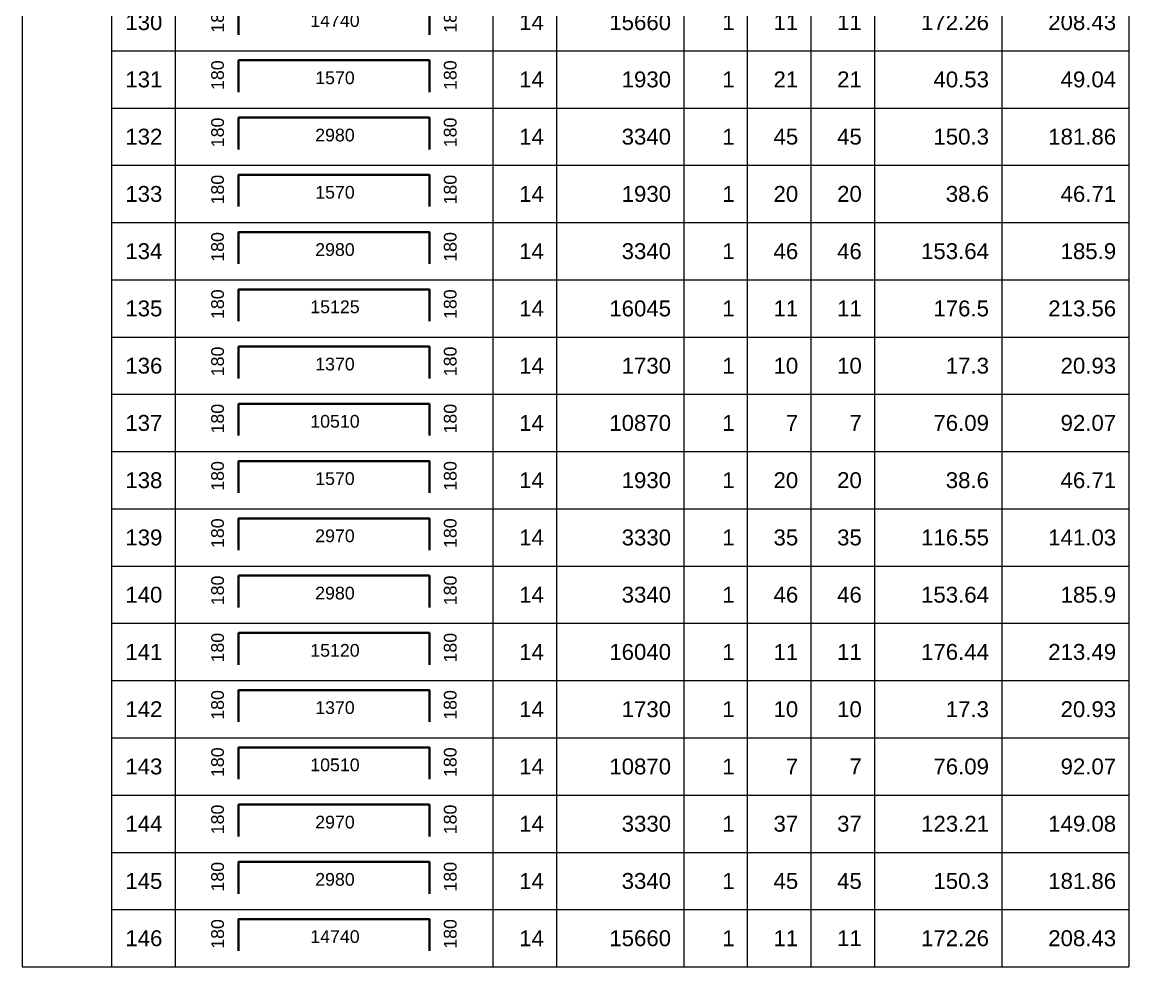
# Model space of a CAD drawing. Header units: millimetres. Extents: x -109376 to 505271, y -20580 to 113678.
# Drawn here: x -109376 to -91971, y -20580 to -5730 of the extents above; entities that cross this region are included whole.
import ezdxf
from ezdxf.enums import TextEntityAlignment as Align

# ---------------------------------------------------------------- set-up
doc = ezdxf.new("R2010")
doc.units = ezdxf.units.MM
for name, color, linetype, lineweight in [('NDC_S_REBAR', 4, 'Continuous', 35), ('NDC_S_VN TEXT', 7, 'Continuous', 20), ('NDC_Table', 3, 'Continuous', 20)]:
    doc.layers.add(name, color=color, linetype=linetype, lineweight=lineweight)
doc.styles.add('ARIAL', font='arial.ttf', dxfattribs={"width": 0.8})

# ---------------------------------------------------------------- blocks, each defined once
blk = doc.blocks.new('dang04')
at = {"layer": 'NDC_S_REBAR'}
blk.add_lwpolyline([(3405, -650), (3405, -150), (6405, -150), (6405, -650)], dxfattribs=at)
at = {"layer": 'NDC_Table'}
for p, q in [((0, 0), (0, -900)), ((1405, 0), (1405, -900)), ((2405, 0), (2405, -900)), ((7405, 0), (7405, -900)), ((8405, 0), (8405, -900)), ((10405, 0), (10405, -900)), ((11405, 0), (11405, -900)), ((12405, 0), (12405, -900)), ((13405, 0), (13405, -900)), ((15405, 0), (15405, -900)), ((17405, 0), (17405, -900)), ((1405, -900), (17405, -900))]:
    blk.add_line(p, q, dxfattribs=at)
at = {"layer": 'NDC_S_VN TEXT', "style": 'ARIAL'}
for p in [(3073, -150), (6733, -150)]:
    blk.add_attdef('D03', text='', height=200, rotation=90, dxfattribs=at).set_placement(p, align=Align.MIDDLE_RIGHT)
for p in [(2205, -450), (8205, -450), (10205, -450), (11205, -450), (12205, -450), (13205, -450), (15205, -450), (17205, -450)]:
    blk.add_attdef('D03', text='', height=250, dxfattribs=at).set_placement(p, align=Align.MIDDLE_RIGHT)
blk.add_attdef('D03', text='', height=200, dxfattribs=at).set_placement((4920, -425), align=Align.MIDDLE_CENTER)

msp = doc.modelspace()

# ---------------------------------------------------------------- linework, layer by layer
at = {"layer": 'NDC_Table'}
msp.add_line((-109375.9, -20580.1), (-107970.6, -20580.1), dxfattribs=at)

# ---------------------------------------------------------------- block references
ref = msp.add_blockref('dang04', (-109375.9, -5280.1), dxfattribs=at)
ref.add_attrib('D03', '130', dxfattribs={"layer": 'NDC_S_VN TEXT', "height": 250, "style": 'ARIAL'}).set_placement((-107170.6, -5730.1), align=Align.MIDDLE_RIGHT)
ref.add_attrib('D03', '180', dxfattribs={"layer": 'NDC_S_VN TEXT', "height": 200, "rotation": 90, "style": 'ARIAL'}).set_placement((-106302.5, -5430.1), align=Align.MIDDLE_RIGHT)
ref.add_attrib('D03', '14740', dxfattribs={"layer": 'NDC_S_VN TEXT', "height": 200, "style": 'ARIAL'}).set_placement((-104456.3, -5704.8), align=Align.MIDDLE_CENTER)
ref.add_attrib('D03', '180', dxfattribs={"layer": 'NDC_S_VN TEXT', "height": 200, "rotation": 90, "style": 'ARIAL'}).set_placement((-102643.4, -5430.1), align=Align.MIDDLE_RIGHT)
ref.add_attrib('D03', '14', dxfattribs={"layer": 'NDC_S_VN TEXT', "height": 250, "style": 'ARIAL'}).set_placement((-101170.6, -5730.1), align=Align.MIDDLE_RIGHT)
ref.add_attrib('D03', '15660', dxfattribs={"layer": 'NDC_S_VN TEXT', "height": 250, "style": 'ARIAL'}).set_placement((-99170.6, -5730.1), align=Align.MIDDLE_RIGHT)
ref.add_attrib('D03', '1', dxfattribs={"layer": 'NDC_S_VN TEXT', "height": 250, "style": 'ARIAL'}).set_placement((-98170.6, -5730.1), align=Align.MIDDLE_RIGHT)
ref.add_attrib('D03', '11', dxfattribs={"layer": 'NDC_S_VN TEXT', "height": 250, "style": 'ARIAL'}).set_placement((-97170.6, -5730.1), align=Align.MIDDLE_RIGHT)
ref.add_attrib('D03', '11', dxfattribs={"layer": 'NDC_S_VN TEXT', "height": 250, "style": 'ARIAL'}).set_placement((-96170.6, -5729.8), align=Align.MIDDLE_RIGHT)
ref.add_attrib('D03', '172.26', dxfattribs={"layer": 'NDC_S_VN TEXT', "height": 250, "style": 'ARIAL'}).set_placement((-94170.6, -5730.1), align=Align.MIDDLE_RIGHT)
ref.add_attrib('D03', '208.43', dxfattribs={"layer": 'NDC_S_VN TEXT', "height": 250, "style": 'ARIAL'}).set_placement((-92170.6, -5730.1), align=Align.MIDDLE_RIGHT)
ref = msp.add_blockref('dang04', (-109375.9, -6180.1), dxfattribs=at)
ref.add_attrib('D03', '131', dxfattribs={"layer": 'NDC_S_VN TEXT', "height": 250, "style": 'ARIAL'}).set_placement((-107170.6, -6630.1), align=Align.MIDDLE_RIGHT)
ref.add_attrib('D03', '180', dxfattribs={"layer": 'NDC_S_VN TEXT', "height": 200, "rotation": 90, "style": 'ARIAL'}).set_placement((-106302.5, -6330.1), align=Align.MIDDLE_RIGHT)
ref.add_attrib('D03', '1570', dxfattribs={"layer": 'NDC_S_VN TEXT', "height": 200, "style": 'ARIAL'}).set_placement((-104456.3, -6604.8), align=Align.MIDDLE_CENTER)
ref.add_attrib('D03', '180', dxfattribs={"layer": 'NDC_S_VN TEXT', "height": 200, "rotation": 90, "style": 'ARIAL'}).set_placement((-102643.4, -6330.1), align=Align.MIDDLE_RIGHT)
ref.add_attrib('D03', '14', dxfattribs={"layer": 'NDC_S_VN TEXT', "height": 250, "style": 'ARIAL'}).set_placement((-101170.6, -6630.1), align=Align.MIDDLE_RIGHT)
ref.add_attrib('D03', '1930', dxfattribs={"layer": 'NDC_S_VN TEXT', "height": 250, "style": 'ARIAL'}).set_placement((-99170.6, -6630.1), align=Align.MIDDLE_RIGHT)
ref.add_attrib('D03', '1', dxfattribs={"layer": 'NDC_S_VN TEXT', "height": 250, "style": 'ARIAL'}).set_placement((-98170.6, -6630.1), align=Align.MIDDLE_RIGHT)
ref.add_attrib('D03', '21', dxfattribs={"layer": 'NDC_S_VN TEXT', "height": 250, "style": 'ARIAL'}).set_placement((-97170.6, -6630.1), align=Align.MIDDLE_RIGHT)
ref.add_attrib('D03', '21', dxfattribs={"layer": 'NDC_S_VN TEXT', "height": 250, "style": 'ARIAL'}).set_placement((-96170.6, -6629.8), align=Align.MIDDLE_RIGHT)
ref.add_attrib('D03', '40.53', dxfattribs={"layer": 'NDC_S_VN TEXT', "height": 250, "style": 'ARIAL'}).set_placement((-94170.6, -6630.1), align=Align.MIDDLE_RIGHT)
ref.add_attrib('D03', '49.04', dxfattribs={"layer": 'NDC_S_VN TEXT', "height": 250, "style": 'ARIAL'}).set_placement((-92170.6, -6630.1), align=Align.MIDDLE_RIGHT)
ref = msp.add_blockref('dang04', (-109375.9, -7080.1), dxfattribs=at)
ref.add_attrib('D03', '132', dxfattribs={"layer": 'NDC_S_VN TEXT', "height": 250, "style": 'ARIAL'}).set_placement((-107170.6, -7530.1), align=Align.MIDDLE_RIGHT)
ref.add_attrib('D03', '180', dxfattribs={"layer": 'NDC_S_VN TEXT', "height": 200, "rotation": 90, "style": 'ARIAL'}).set_placement((-106302.5, -7230.1), align=Align.MIDDLE_RIGHT)
ref.add_attrib('D03', '2980', dxfattribs={"layer": 'NDC_S_VN TEXT', "height": 200, "style": 'ARIAL'}).set_placement((-104456.3, -7504.8), align=Align.MIDDLE_CENTER)
ref.add_attrib('D03', '180', dxfattribs={"layer": 'NDC_S_VN TEXT', "height": 200, "rotation": 90, "style": 'ARIAL'}).set_placement((-102643.4, -7230.1), align=Align.MIDDLE_RIGHT)
ref.add_attrib('D03', '14', dxfattribs={"layer": 'NDC_S_VN TEXT', "height": 250, "style": 'ARIAL'}).set_placement((-101170.6, -7530.1), align=Align.MIDDLE_RIGHT)
ref.add_attrib('D03', '3340', dxfattribs={"layer": 'NDC_S_VN TEXT', "height": 250, "style": 'ARIAL'}).set_placement((-99170.6, -7530.1), align=Align.MIDDLE_RIGHT)
ref.add_attrib('D03', '1', dxfattribs={"layer": 'NDC_S_VN TEXT', "height": 250, "style": 'ARIAL'}).set_placement((-98170.6, -7530.1), align=Align.MIDDLE_RIGHT)
ref.add_attrib('D03', '45', dxfattribs={"layer": 'NDC_S_VN TEXT', "height": 250, "style": 'ARIAL'}).set_placement((-97170.6, -7530.1), align=Align.MIDDLE_RIGHT)
ref.add_attrib('D03', '45', dxfattribs={"layer": 'NDC_S_VN TEXT', "height": 250, "style": 'ARIAL'}).set_placement((-96170.6, -7529.8), align=Align.MIDDLE_RIGHT)
ref.add_attrib('D03', '150.3', dxfattribs={"layer": 'NDC_S_VN TEXT', "height": 250, "style": 'ARIAL'}).set_placement((-94170.6, -7530.1), align=Align.MIDDLE_RIGHT)
ref.add_attrib('D03', '181.86', dxfattribs={"layer": 'NDC_S_VN TEXT', "height": 250, "style": 'ARIAL'}).set_placement((-92170.6, -7530.1), align=Align.MIDDLE_RIGHT)
ref = msp.add_blockref('dang04', (-109375.9, -7980.1), dxfattribs=at)
ref.add_attrib('D03', '133', dxfattribs={"layer": 'NDC_S_VN TEXT', "height": 250, "style": 'ARIAL'}).set_placement((-107170.6, -8430.1), align=Align.MIDDLE_RIGHT)
ref.add_attrib('D03', '180', dxfattribs={"layer": 'NDC_S_VN TEXT', "height": 200, "rotation": 90, "style": 'ARIAL'}).set_placement((-106302.5, -8130.1), align=Align.MIDDLE_RIGHT)
ref.add_attrib('D03', '1570', dxfattribs={"layer": 'NDC_S_VN TEXT', "height": 200, "style": 'ARIAL'}).set_placement((-104456.3, -8404.8), align=Align.MIDDLE_CENTER)
ref.add_attrib('D03', '180', dxfattribs={"layer": 'NDC_S_VN TEXT', "height": 200, "rotation": 90, "style": 'ARIAL'}).set_placement((-102643.4, -8130.1), align=Align.MIDDLE_RIGHT)
ref.add_attrib('D03', '14', dxfattribs={"layer": 'NDC_S_VN TEXT', "height": 250, "style": 'ARIAL'}).set_placement((-101170.6, -8430.1), align=Align.MIDDLE_RIGHT)
ref.add_attrib('D03', '1930', dxfattribs={"layer": 'NDC_S_VN TEXT', "height": 250, "style": 'ARIAL'}).set_placement((-99170.6, -8430.1), align=Align.MIDDLE_RIGHT)
ref.add_attrib('D03', '1', dxfattribs={"layer": 'NDC_S_VN TEXT', "height": 250, "style": 'ARIAL'}).set_placement((-98170.6, -8430.1), align=Align.MIDDLE_RIGHT)
ref.add_attrib('D03', '20', dxfattribs={"layer": 'NDC_S_VN TEXT', "height": 250, "style": 'ARIAL'}).set_placement((-97170.6, -8430.1), align=Align.MIDDLE_RIGHT)
ref.add_attrib('D03', '20', dxfattribs={"layer": 'NDC_S_VN TEXT', "height": 250, "style": 'ARIAL'}).set_placement((-96170.6, -8429.8), align=Align.MIDDLE_RIGHT)
ref.add_attrib('D03', '38.6', dxfattribs={"layer": 'NDC_S_VN TEXT', "height": 250, "style": 'ARIAL'}).set_placement((-94170.6, -8430.1), align=Align.MIDDLE_RIGHT)
ref.add_attrib('D03', '46.71', dxfattribs={"layer": 'NDC_S_VN TEXT', "height": 250, "style": 'ARIAL'}).set_placement((-92170.6, -8430.1), align=Align.MIDDLE_RIGHT)
ref = msp.add_blockref('dang04', (-109375.9, -8880.1), dxfattribs=at)
ref.add_attrib('D03', '134', dxfattribs={"layer": 'NDC_S_VN TEXT', "height": 250, "style": 'ARIAL'}).set_placement((-107170.6, -9330.1), align=Align.MIDDLE_RIGHT)
ref.add_attrib('D03', '180', dxfattribs={"layer": 'NDC_S_VN TEXT', "height": 200, "rotation": 90, "style": 'ARIAL'}).set_placement((-106302.5, -9030.1), align=Align.MIDDLE_RIGHT)
ref.add_attrib('D03', '2980', dxfattribs={"layer": 'NDC_S_VN TEXT', "height": 200, "style": 'ARIAL'}).set_placement((-104456.3, -9304.8), align=Align.MIDDLE_CENTER)
ref.add_attrib('D03', '180', dxfattribs={"layer": 'NDC_S_VN TEXT', "height": 200, "rotation": 90, "style": 'ARIAL'}).set_placement((-102643.4, -9030.1), align=Align.MIDDLE_RIGHT)
ref.add_attrib('D03', '14', dxfattribs={"layer": 'NDC_S_VN TEXT', "height": 250, "style": 'ARIAL'}).set_placement((-101170.6, -9330.1), align=Align.MIDDLE_RIGHT)
ref.add_attrib('D03', '3340', dxfattribs={"layer": 'NDC_S_VN TEXT', "height": 250, "style": 'ARIAL'}).set_placement((-99170.6, -9330.1), align=Align.MIDDLE_RIGHT)
ref.add_attrib('D03', '1', dxfattribs={"layer": 'NDC_S_VN TEXT', "height": 250, "style": 'ARIAL'}).set_placement((-98170.6, -9330.1), align=Align.MIDDLE_RIGHT)
ref.add_attrib('D03', '46', dxfattribs={"layer": 'NDC_S_VN TEXT', "height": 250, "style": 'ARIAL'}).set_placement((-97170.6, -9330.1), align=Align.MIDDLE_RIGHT)
ref.add_attrib('D03', '46', dxfattribs={"layer": 'NDC_S_VN TEXT', "height": 250, "style": 'ARIAL'}).set_placement((-96170.6, -9329.8), align=Align.MIDDLE_RIGHT)
ref.add_attrib('D03', '153.64', dxfattribs={"layer": 'NDC_S_VN TEXT', "height": 250, "style": 'ARIAL'}).set_placement((-94170.6, -9330.1), align=Align.MIDDLE_RIGHT)
ref.add_attrib('D03', '185.9', dxfattribs={"layer": 'NDC_S_VN TEXT', "height": 250, "style": 'ARIAL'}).set_placement((-92170.6, -9330.1), align=Align.MIDDLE_RIGHT)
ref = msp.add_blockref('dang04', (-109375.9, -9780.1), dxfattribs=at)
ref.add_attrib('D03', '135', dxfattribs={"layer": 'NDC_S_VN TEXT', "height": 250, "style": 'ARIAL'}).set_placement((-107170.6, -10230.1), align=Align.MIDDLE_RIGHT)
ref.add_attrib('D03', '180', dxfattribs={"layer": 'NDC_S_VN TEXT', "height": 200, "rotation": 90, "style": 'ARIAL'}).set_placement((-106302.5, -9930.1), align=Align.MIDDLE_RIGHT)
ref.add_attrib('D03', '15125', dxfattribs={"layer": 'NDC_S_VN TEXT', "height": 200, "style": 'ARIAL'}).set_placement((-104456.3, -10204.8), align=Align.MIDDLE_CENTER)
ref.add_attrib('D03', '180', dxfattribs={"layer": 'NDC_S_VN TEXT', "height": 200, "rotation": 90, "style": 'ARIAL'}).set_placement((-102643.4, -9930.1), align=Align.MIDDLE_RIGHT)
ref.add_attrib('D03', '14', dxfattribs={"layer": 'NDC_S_VN TEXT', "height": 250, "style": 'ARIAL'}).set_placement((-101170.6, -10230.1), align=Align.MIDDLE_RIGHT)
ref.add_attrib('D03', '16045', dxfattribs={"layer": 'NDC_S_VN TEXT', "height": 250, "style": 'ARIAL'}).set_placement((-99170.6, -10230.1), align=Align.MIDDLE_RIGHT)
ref.add_attrib('D03', '1', dxfattribs={"layer": 'NDC_S_VN TEXT', "height": 250, "style": 'ARIAL'}).set_placement((-98170.6, -10230.1), align=Align.MIDDLE_RIGHT)
ref.add_attrib('D03', '11', dxfattribs={"layer": 'NDC_S_VN TEXT', "height": 250, "style": 'ARIAL'}).set_placement((-97170.6, -10230.1), align=Align.MIDDLE_RIGHT)
ref.add_attrib('D03', '11', dxfattribs={"layer": 'NDC_S_VN TEXT', "height": 250, "style": 'ARIAL'}).set_placement((-96170.6, -10229.8), align=Align.MIDDLE_RIGHT)
ref.add_attrib('D03', '176.5', dxfattribs={"layer": 'NDC_S_VN TEXT', "height": 250, "style": 'ARIAL'}).set_placement((-94170.6, -10230.1), align=Align.MIDDLE_RIGHT)
ref.add_attrib('D03', '213.56', dxfattribs={"layer": 'NDC_S_VN TEXT', "height": 250, "style": 'ARIAL'}).set_placement((-92170.6, -10230.1), align=Align.MIDDLE_RIGHT)
ref = msp.add_blockref('dang04', (-109375.9, -10680.1), dxfattribs=at)
ref.add_attrib('D03', '136', dxfattribs={"layer": 'NDC_S_VN TEXT', "height": 250, "style": 'ARIAL'}).set_placement((-107170.6, -11130.1), align=Align.MIDDLE_RIGHT)
ref.add_attrib('D03', '180', dxfattribs={"layer": 'NDC_S_VN TEXT', "height": 200, "rotation": 90, "style": 'ARIAL'}).set_placement((-106302.5, -10830.1), align=Align.MIDDLE_RIGHT)
ref.add_attrib('D03', '1370', dxfattribs={"layer": 'NDC_S_VN TEXT', "height": 200, "style": 'ARIAL'}).set_placement((-104456.3, -11104.8), align=Align.MIDDLE_CENTER)
ref.add_attrib('D03', '180', dxfattribs={"layer": 'NDC_S_VN TEXT', "height": 200, "rotation": 90, "style": 'ARIAL'}).set_placement((-102643.4, -10830.1), align=Align.MIDDLE_RIGHT)
ref.add_attrib('D03', '14', dxfattribs={"layer": 'NDC_S_VN TEXT', "height": 250, "style": 'ARIAL'}).set_placement((-101170.6, -11130.1), align=Align.MIDDLE_RIGHT)
ref.add_attrib('D03', '1730', dxfattribs={"layer": 'NDC_S_VN TEXT', "height": 250, "style": 'ARIAL'}).set_placement((-99170.6, -11130.1), align=Align.MIDDLE_RIGHT)
ref.add_attrib('D03', '1', dxfattribs={"layer": 'NDC_S_VN TEXT', "height": 250, "style": 'ARIAL'}).set_placement((-98170.6, -11130.1), align=Align.MIDDLE_RIGHT)
ref.add_attrib('D03', '10', dxfattribs={"layer": 'NDC_S_VN TEXT', "height": 250, "style": 'ARIAL'}).set_placement((-97170.6, -11130.1), align=Align.MIDDLE_RIGHT)
ref.add_attrib('D03', '10', dxfattribs={"layer": 'NDC_S_VN TEXT', "height": 250, "style": 'ARIAL'}).set_placement((-96170.6, -11129.8), align=Align.MIDDLE_RIGHT)
ref.add_attrib('D03', '17.3', dxfattribs={"layer": 'NDC_S_VN TEXT', "height": 250, "style": 'ARIAL'}).set_placement((-94170.6, -11130.1), align=Align.MIDDLE_RIGHT)
ref.add_attrib('D03', '20.93', dxfattribs={"layer": 'NDC_S_VN TEXT', "height": 250, "style": 'ARIAL'}).set_placement((-92170.6, -11130.1), align=Align.MIDDLE_RIGHT)
ref = msp.add_blockref('dang04', (-109375.9, -11580.1), dxfattribs=at)
ref.add_attrib('D03', '137', dxfattribs={"layer": 'NDC_S_VN TEXT', "height": 250, "style": 'ARIAL'}).set_placement((-107170.6, -12030.1), align=Align.MIDDLE_RIGHT)
ref.add_attrib('D03', '180', dxfattribs={"layer": 'NDC_S_VN TEXT', "height": 200, "rotation": 90, "style": 'ARIAL'}).set_placement((-106302.5, -11730.1), align=Align.MIDDLE_RIGHT)
ref.add_attrib('D03', '10510', dxfattribs={"layer": 'NDC_S_VN TEXT', "height": 200, "style": 'ARIAL'}).set_placement((-104456.3, -12004.8), align=Align.MIDDLE_CENTER)
ref.add_attrib('D03', '180', dxfattribs={"layer": 'NDC_S_VN TEXT', "height": 200, "rotation": 90, "style": 'ARIAL'}).set_placement((-102643.4, -11730.1), align=Align.MIDDLE_RIGHT)
ref.add_attrib('D03', '14', dxfattribs={"layer": 'NDC_S_VN TEXT', "height": 250, "style": 'ARIAL'}).set_placement((-101170.6, -12030.1), align=Align.MIDDLE_RIGHT)
ref.add_attrib('D03', '10870', dxfattribs={"layer": 'NDC_S_VN TEXT', "height": 250, "style": 'ARIAL'}).set_placement((-99170.6, -12030.1), align=Align.MIDDLE_RIGHT)
ref.add_attrib('D03', '1', dxfattribs={"layer": 'NDC_S_VN TEXT', "height": 250, "style": 'ARIAL'}).set_placement((-98170.6, -12030.1), align=Align.MIDDLE_RIGHT)
ref.add_attrib('D03', '7', dxfattribs={"layer": 'NDC_S_VN TEXT', "height": 250, "style": 'ARIAL'}).set_placement((-97170.6, -12030.1), align=Align.MIDDLE_RIGHT)
ref.add_attrib('D03', '7', dxfattribs={"layer": 'NDC_S_VN TEXT', "height": 250, "style": 'ARIAL'}).set_placement((-96170.6, -12029.8), align=Align.MIDDLE_RIGHT)
ref.add_attrib('D03', '76.09', dxfattribs={"layer": 'NDC_S_VN TEXT', "height": 250, "style": 'ARIAL'}).set_placement((-94170.6, -12030.1), align=Align.MIDDLE_RIGHT)
ref.add_attrib('D03', '92.07', dxfattribs={"layer": 'NDC_S_VN TEXT', "height": 250, "style": 'ARIAL'}).set_placement((-92170.6, -12030.1), align=Align.MIDDLE_RIGHT)
ref = msp.add_blockref('dang04', (-109375.9, -12480.1), dxfattribs=at)
ref.add_attrib('D03', '138', dxfattribs={"layer": 'NDC_S_VN TEXT', "height": 250, "style": 'ARIAL'}).set_placement((-107170.6, -12930.1), align=Align.MIDDLE_RIGHT)
ref.add_attrib('D03', '180', dxfattribs={"layer": 'NDC_S_VN TEXT', "height": 200, "rotation": 90, "style": 'ARIAL'}).set_placement((-106302.5, -12630.1), align=Align.MIDDLE_RIGHT)
ref.add_attrib('D03', '1570', dxfattribs={"layer": 'NDC_S_VN TEXT', "height": 200, "style": 'ARIAL'}).set_placement((-104456.3, -12904.8), align=Align.MIDDLE_CENTER)
ref.add_attrib('D03', '180', dxfattribs={"layer": 'NDC_S_VN TEXT', "height": 200, "rotation": 90, "style": 'ARIAL'}).set_placement((-102643.4, -12630.1), align=Align.MIDDLE_RIGHT)
ref.add_attrib('D03', '14', dxfattribs={"layer": 'NDC_S_VN TEXT', "height": 250, "style": 'ARIAL'}).set_placement((-101170.6, -12930.1), align=Align.MIDDLE_RIGHT)
ref.add_attrib('D03', '1930', dxfattribs={"layer": 'NDC_S_VN TEXT', "height": 250, "style": 'ARIAL'}).set_placement((-99170.6, -12930.1), align=Align.MIDDLE_RIGHT)
ref.add_attrib('D03', '1', dxfattribs={"layer": 'NDC_S_VN TEXT', "height": 250, "style": 'ARIAL'}).set_placement((-98170.6, -12930.1), align=Align.MIDDLE_RIGHT)
ref.add_attrib('D03', '20', dxfattribs={"layer": 'NDC_S_VN TEXT', "height": 250, "style": 'ARIAL'}).set_placement((-97170.6, -12930.1), align=Align.MIDDLE_RIGHT)
ref.add_attrib('D03', '20', dxfattribs={"layer": 'NDC_S_VN TEXT', "height": 250, "style": 'ARIAL'}).set_placement((-96170.6, -12929.8), align=Align.MIDDLE_RIGHT)
ref.add_attrib('D03', '38.6', dxfattribs={"layer": 'NDC_S_VN TEXT', "height": 250, "style": 'ARIAL'}).set_placement((-94170.6, -12930.1), align=Align.MIDDLE_RIGHT)
ref.add_attrib('D03', '46.71', dxfattribs={"layer": 'NDC_S_VN TEXT', "height": 250, "style": 'ARIAL'}).set_placement((-92170.6, -12930.1), align=Align.MIDDLE_RIGHT)
ref = msp.add_blockref('dang04', (-109375.9, -13380.1), dxfattribs=at)
ref.add_attrib('D03', '139', dxfattribs={"layer": 'NDC_S_VN TEXT', "height": 250, "style": 'ARIAL'}).set_placement((-107170.6, -13830.1), align=Align.MIDDLE_RIGHT)
ref.add_attrib('D03', '180', dxfattribs={"layer": 'NDC_S_VN TEXT', "height": 200, "rotation": 90, "style": 'ARIAL'}).set_placement((-106302.5, -13530.1), align=Align.MIDDLE_RIGHT)
ref.add_attrib('D03', '2970', dxfattribs={"layer": 'NDC_S_VN TEXT', "height": 200, "style": 'ARIAL'}).set_placement((-104456.3, -13804.8), align=Align.MIDDLE_CENTER)
ref.add_attrib('D03', '180', dxfattribs={"layer": 'NDC_S_VN TEXT', "height": 200, "rotation": 90, "style": 'ARIAL'}).set_placement((-102643.4, -13530.1), align=Align.MIDDLE_RIGHT)
ref.add_attrib('D03', '14', dxfattribs={"layer": 'NDC_S_VN TEXT', "height": 250, "style": 'ARIAL'}).set_placement((-101170.6, -13830.1), align=Align.MIDDLE_RIGHT)
ref.add_attrib('D03', '3330', dxfattribs={"layer": 'NDC_S_VN TEXT', "height": 250, "style": 'ARIAL'}).set_placement((-99170.6, -13830.1), align=Align.MIDDLE_RIGHT)
ref.add_attrib('D03', '1', dxfattribs={"layer": 'NDC_S_VN TEXT', "height": 250, "style": 'ARIAL'}).set_placement((-98170.6, -13830.1), align=Align.MIDDLE_RIGHT)
ref.add_attrib('D03', '35', dxfattribs={"layer": 'NDC_S_VN TEXT', "height": 250, "style": 'ARIAL'}).set_placement((-97170.6, -13830.1), align=Align.MIDDLE_RIGHT)
ref.add_attrib('D03', '35', dxfattribs={"layer": 'NDC_S_VN TEXT', "height": 250, "style": 'ARIAL'}).set_placement((-96170.6, -13829.8), align=Align.MIDDLE_RIGHT)
ref.add_attrib('D03', '116.55', dxfattribs={"layer": 'NDC_S_VN TEXT', "height": 250, "style": 'ARIAL'}).set_placement((-94170.6, -13830.1), align=Align.MIDDLE_RIGHT)
ref.add_attrib('D03', '141.03', dxfattribs={"layer": 'NDC_S_VN TEXT', "height": 250, "style": 'ARIAL'}).set_placement((-92170.6, -13830.1), align=Align.MIDDLE_RIGHT)
ref = msp.add_blockref('dang04', (-109375.9, -14280.1), dxfattribs=at)
ref.add_attrib('D03', '140', dxfattribs={"layer": 'NDC_S_VN TEXT', "height": 250, "style": 'ARIAL'}).set_placement((-107170.6, -14730.1), align=Align.MIDDLE_RIGHT)
ref.add_attrib('D03', '180', dxfattribs={"layer": 'NDC_S_VN TEXT', "height": 200, "rotation": 90, "style": 'ARIAL'}).set_placement((-106302.5, -14430.1), align=Align.MIDDLE_RIGHT)
ref.add_attrib('D03', '2980', dxfattribs={"layer": 'NDC_S_VN TEXT', "height": 200, "style": 'ARIAL'}).set_placement((-104456.3, -14704.8), align=Align.MIDDLE_CENTER)
ref.add_attrib('D03', '180', dxfattribs={"layer": 'NDC_S_VN TEXT', "height": 200, "rotation": 90, "style": 'ARIAL'}).set_placement((-102643.4, -14430.1), align=Align.MIDDLE_RIGHT)
ref.add_attrib('D03', '14', dxfattribs={"layer": 'NDC_S_VN TEXT', "height": 250, "style": 'ARIAL'}).set_placement((-101170.6, -14730.1), align=Align.MIDDLE_RIGHT)
ref.add_attrib('D03', '3340', dxfattribs={"layer": 'NDC_S_VN TEXT', "height": 250, "style": 'ARIAL'}).set_placement((-99170.6, -14730.1), align=Align.MIDDLE_RIGHT)
ref.add_attrib('D03', '1', dxfattribs={"layer": 'NDC_S_VN TEXT', "height": 250, "style": 'ARIAL'}).set_placement((-98170.6, -14730.1), align=Align.MIDDLE_RIGHT)
ref.add_attrib('D03', '46', dxfattribs={"layer": 'NDC_S_VN TEXT', "height": 250, "style": 'ARIAL'}).set_placement((-97170.6, -14730.1), align=Align.MIDDLE_RIGHT)
ref.add_attrib('D03', '46', dxfattribs={"layer": 'NDC_S_VN TEXT', "height": 250, "style": 'ARIAL'}).set_placement((-96170.6, -14729.8), align=Align.MIDDLE_RIGHT)
ref.add_attrib('D03', '153.64', dxfattribs={"layer": 'NDC_S_VN TEXT', "height": 250, "style": 'ARIAL'}).set_placement((-94170.6, -14730.1), align=Align.MIDDLE_RIGHT)
ref.add_attrib('D03', '185.9', dxfattribs={"layer": 'NDC_S_VN TEXT', "height": 250, "style": 'ARIAL'}).set_placement((-92170.6, -14730.1), align=Align.MIDDLE_RIGHT)
ref = msp.add_blockref('dang04', (-109375.9, -15180.1), dxfattribs=at)
ref.add_attrib('D03', '141', dxfattribs={"layer": 'NDC_S_VN TEXT', "height": 250, "style": 'ARIAL'}).set_placement((-107170.6, -15630.1), align=Align.MIDDLE_RIGHT)
ref.add_attrib('D03', '180', dxfattribs={"layer": 'NDC_S_VN TEXT', "height": 200, "rotation": 90, "style": 'ARIAL'}).set_placement((-106302.5, -15330.1), align=Align.MIDDLE_RIGHT)
ref.add_attrib('D03', '15120', dxfattribs={"layer": 'NDC_S_VN TEXT', "height": 200, "style": 'ARIAL'}).set_placement((-104456.3, -15604.8), align=Align.MIDDLE_CENTER)
ref.add_attrib('D03', '180', dxfattribs={"layer": 'NDC_S_VN TEXT', "height": 200, "rotation": 90, "style": 'ARIAL'}).set_placement((-102643.4, -15330.1), align=Align.MIDDLE_RIGHT)
ref.add_attrib('D03', '14', dxfattribs={"layer": 'NDC_S_VN TEXT', "height": 250, "style": 'ARIAL'}).set_placement((-101170.6, -15630.1), align=Align.MIDDLE_RIGHT)
ref.add_attrib('D03', '16040', dxfattribs={"layer": 'NDC_S_VN TEXT', "height": 250, "style": 'ARIAL'}).set_placement((-99170.6, -15630.1), align=Align.MIDDLE_RIGHT)
ref.add_attrib('D03', '1', dxfattribs={"layer": 'NDC_S_VN TEXT', "height": 250, "style": 'ARIAL'}).set_placement((-98170.6, -15630.1), align=Align.MIDDLE_RIGHT)
ref.add_attrib('D03', '11', dxfattribs={"layer": 'NDC_S_VN TEXT', "height": 250, "style": 'ARIAL'}).set_placement((-97170.6, -15630.1), align=Align.MIDDLE_RIGHT)
ref.add_attrib('D03', '11', dxfattribs={"layer": 'NDC_S_VN TEXT', "height": 250, "style": 'ARIAL'}).set_placement((-96170.6, -15629.8), align=Align.MIDDLE_RIGHT)
ref.add_attrib('D03', '176.44', dxfattribs={"layer": 'NDC_S_VN TEXT', "height": 250, "style": 'ARIAL'}).set_placement((-94170.6, -15630.1), align=Align.MIDDLE_RIGHT)
ref.add_attrib('D03', '213.49', dxfattribs={"layer": 'NDC_S_VN TEXT', "height": 250, "style": 'ARIAL'}).set_placement((-92170.6, -15630.1), align=Align.MIDDLE_RIGHT)
ref = msp.add_blockref('dang04', (-109375.9, -16080.1), dxfattribs=at)
ref.add_attrib('D03', '142', dxfattribs={"layer": 'NDC_S_VN TEXT', "height": 250, "style": 'ARIAL'}).set_placement((-107170.6, -16530.1), align=Align.MIDDLE_RIGHT)
ref.add_attrib('D03', '180', dxfattribs={"layer": 'NDC_S_VN TEXT', "height": 200, "rotation": 90, "style": 'ARIAL'}).set_placement((-106302.5, -16230.1), align=Align.MIDDLE_RIGHT)
ref.add_attrib('D03', '1370', dxfattribs={"layer": 'NDC_S_VN TEXT', "height": 200, "style": 'ARIAL'}).set_placement((-104456.3, -16504.8), align=Align.MIDDLE_CENTER)
ref.add_attrib('D03', '180', dxfattribs={"layer": 'NDC_S_VN TEXT', "height": 200, "rotation": 90, "style": 'ARIAL'}).set_placement((-102643.4, -16230.1), align=Align.MIDDLE_RIGHT)
ref.add_attrib('D03', '14', dxfattribs={"layer": 'NDC_S_VN TEXT', "height": 250, "style": 'ARIAL'}).set_placement((-101170.6, -16530.1), align=Align.MIDDLE_RIGHT)
ref.add_attrib('D03', '1730', dxfattribs={"layer": 'NDC_S_VN TEXT', "height": 250, "style": 'ARIAL'}).set_placement((-99170.6, -16530.1), align=Align.MIDDLE_RIGHT)
ref.add_attrib('D03', '1', dxfattribs={"layer": 'NDC_S_VN TEXT', "height": 250, "style": 'ARIAL'}).set_placement((-98170.6, -16530.1), align=Align.MIDDLE_RIGHT)
ref.add_attrib('D03', '10', dxfattribs={"layer": 'NDC_S_VN TEXT', "height": 250, "style": 'ARIAL'}).set_placement((-97170.6, -16530.1), align=Align.MIDDLE_RIGHT)
ref.add_attrib('D03', '10', dxfattribs={"layer": 'NDC_S_VN TEXT', "height": 250, "style": 'ARIAL'}).set_placement((-96170.6, -16529.8), align=Align.MIDDLE_RIGHT)
ref.add_attrib('D03', '17.3', dxfattribs={"layer": 'NDC_S_VN TEXT', "height": 250, "style": 'ARIAL'}).set_placement((-94170.6, -16530.1), align=Align.MIDDLE_RIGHT)
ref.add_attrib('D03', '20.93', dxfattribs={"layer": 'NDC_S_VN TEXT', "height": 250, "style": 'ARIAL'}).set_placement((-92170.6, -16530.1), align=Align.MIDDLE_RIGHT)
ref = msp.add_blockref('dang04', (-109375.9, -16980.1), dxfattribs=at)
ref.add_attrib('D03', '143', dxfattribs={"layer": 'NDC_S_VN TEXT', "height": 250, "style": 'ARIAL'}).set_placement((-107170.6, -17430.1), align=Align.MIDDLE_RIGHT)
ref.add_attrib('D03', '180', dxfattribs={"layer": 'NDC_S_VN TEXT', "height": 200, "rotation": 90, "style": 'ARIAL'}).set_placement((-106302.5, -17130.1), align=Align.MIDDLE_RIGHT)
ref.add_attrib('D03', '10510', dxfattribs={"layer": 'NDC_S_VN TEXT', "height": 200, "style": 'ARIAL'}).set_placement((-104456.3, -17404.8), align=Align.MIDDLE_CENTER)
ref.add_attrib('D03', '180', dxfattribs={"layer": 'NDC_S_VN TEXT', "height": 200, "rotation": 90, "style": 'ARIAL'}).set_placement((-102643.4, -17130.1), align=Align.MIDDLE_RIGHT)
ref.add_attrib('D03', '14', dxfattribs={"layer": 'NDC_S_VN TEXT', "height": 250, "style": 'ARIAL'}).set_placement((-101170.6, -17430.1), align=Align.MIDDLE_RIGHT)
ref.add_attrib('D03', '10870', dxfattribs={"layer": 'NDC_S_VN TEXT', "height": 250, "style": 'ARIAL'}).set_placement((-99170.6, -17430.1), align=Align.MIDDLE_RIGHT)
ref.add_attrib('D03', '1', dxfattribs={"layer": 'NDC_S_VN TEXT', "height": 250, "style": 'ARIAL'}).set_placement((-98170.6, -17430.1), align=Align.MIDDLE_RIGHT)
ref.add_attrib('D03', '7', dxfattribs={"layer": 'NDC_S_VN TEXT', "height": 250, "style": 'ARIAL'}).set_placement((-97170.6, -17430.1), align=Align.MIDDLE_RIGHT)
ref.add_attrib('D03', '7', dxfattribs={"layer": 'NDC_S_VN TEXT', "height": 250, "style": 'ARIAL'}).set_placement((-96170.6, -17429.8), align=Align.MIDDLE_RIGHT)
ref.add_attrib('D03', '76.09', dxfattribs={"layer": 'NDC_S_VN TEXT', "height": 250, "style": 'ARIAL'}).set_placement((-94170.6, -17430.1), align=Align.MIDDLE_RIGHT)
ref.add_attrib('D03', '92.07', dxfattribs={"layer": 'NDC_S_VN TEXT', "height": 250, "style": 'ARIAL'}).set_placement((-92170.6, -17430.1), align=Align.MIDDLE_RIGHT)
ref = msp.add_blockref('dang04', (-109375.9, -17880.1), dxfattribs=at)
ref.add_attrib('D03', '144', dxfattribs={"layer": 'NDC_S_VN TEXT', "height": 250, "style": 'ARIAL'}).set_placement((-107170.6, -18330.1), align=Align.MIDDLE_RIGHT)
ref.add_attrib('D03', '180', dxfattribs={"layer": 'NDC_S_VN TEXT', "height": 200, "rotation": 90, "style": 'ARIAL'}).set_placement((-106302.5, -18030.1), align=Align.MIDDLE_RIGHT)
ref.add_attrib('D03', '2970', dxfattribs={"layer": 'NDC_S_VN TEXT', "height": 200, "style": 'ARIAL'}).set_placement((-104456.3, -18304.8), align=Align.MIDDLE_CENTER)
ref.add_attrib('D03', '180', dxfattribs={"layer": 'NDC_S_VN TEXT', "height": 200, "rotation": 90, "style": 'ARIAL'}).set_placement((-102643.4, -18030.1), align=Align.MIDDLE_RIGHT)
ref.add_attrib('D03', '14', dxfattribs={"layer": 'NDC_S_VN TEXT', "height": 250, "style": 'ARIAL'}).set_placement((-101170.6, -18330.1), align=Align.MIDDLE_RIGHT)
ref.add_attrib('D03', '3330', dxfattribs={"layer": 'NDC_S_VN TEXT', "height": 250, "style": 'ARIAL'}).set_placement((-99170.6, -18330.1), align=Align.MIDDLE_RIGHT)
ref.add_attrib('D03', '1', dxfattribs={"layer": 'NDC_S_VN TEXT', "height": 250, "style": 'ARIAL'}).set_placement((-98170.6, -18330.1), align=Align.MIDDLE_RIGHT)
ref.add_attrib('D03', '37', dxfattribs={"layer": 'NDC_S_VN TEXT', "height": 250, "style": 'ARIAL'}).set_placement((-97170.6, -18330.1), align=Align.MIDDLE_RIGHT)
ref.add_attrib('D03', '37', dxfattribs={"layer": 'NDC_S_VN TEXT', "height": 250, "style": 'ARIAL'}).set_placement((-96170.6, -18329.8), align=Align.MIDDLE_RIGHT)
ref.add_attrib('D03', '123.21', dxfattribs={"layer": 'NDC_S_VN TEXT', "height": 250, "style": 'ARIAL'}).set_placement((-94170.6, -18330.1), align=Align.MIDDLE_RIGHT)
ref.add_attrib('D03', '149.08', dxfattribs={"layer": 'NDC_S_VN TEXT', "height": 250, "style": 'ARIAL'}).set_placement((-92170.6, -18330.1), align=Align.MIDDLE_RIGHT)
ref = msp.add_blockref('dang04', (-109375.9, -18780.1), dxfattribs=at)
ref.add_attrib('D03', '145', dxfattribs={"layer": 'NDC_S_VN TEXT', "height": 250, "style": 'ARIAL'}).set_placement((-107170.6, -19230.1), align=Align.MIDDLE_RIGHT)
ref.add_attrib('D03', '180', dxfattribs={"layer": 'NDC_S_VN TEXT', "height": 200, "rotation": 90, "style": 'ARIAL'}).set_placement((-106302.5, -18930.1), align=Align.MIDDLE_RIGHT)
ref.add_attrib('D03', '2980', dxfattribs={"layer": 'NDC_S_VN TEXT', "height": 200, "style": 'ARIAL'}).set_placement((-104456.3, -19204.8), align=Align.MIDDLE_CENTER)
ref.add_attrib('D03', '180', dxfattribs={"layer": 'NDC_S_VN TEXT', "height": 200, "rotation": 90, "style": 'ARIAL'}).set_placement((-102643.4, -18930.1), align=Align.MIDDLE_RIGHT)
ref.add_attrib('D03', '14', dxfattribs={"layer": 'NDC_S_VN TEXT', "height": 250, "style": 'ARIAL'}).set_placement((-101170.6, -19230.1), align=Align.MIDDLE_RIGHT)
ref.add_attrib('D03', '3340', dxfattribs={"layer": 'NDC_S_VN TEXT', "height": 250, "style": 'ARIAL'}).set_placement((-99170.6, -19230.1), align=Align.MIDDLE_RIGHT)
ref.add_attrib('D03', '1', dxfattribs={"layer": 'NDC_S_VN TEXT', "height": 250, "style": 'ARIAL'}).set_placement((-98170.6, -19230.1), align=Align.MIDDLE_RIGHT)
ref.add_attrib('D03', '45', dxfattribs={"layer": 'NDC_S_VN TEXT', "height": 250, "style": 'ARIAL'}).set_placement((-97170.6, -19230.1), align=Align.MIDDLE_RIGHT)
ref.add_attrib('D03', '45', dxfattribs={"layer": 'NDC_S_VN TEXT', "height": 250, "style": 'ARIAL'}).set_placement((-96170.6, -19229.8), align=Align.MIDDLE_RIGHT)
ref.add_attrib('D03', '150.3', dxfattribs={"layer": 'NDC_S_VN TEXT', "height": 250, "style": 'ARIAL'}).set_placement((-94170.6, -19230.1), align=Align.MIDDLE_RIGHT)
ref.add_attrib('D03', '181.86', dxfattribs={"layer": 'NDC_S_VN TEXT', "height": 250, "style": 'ARIAL'}).set_placement((-92170.6, -19230.1), align=Align.MIDDLE_RIGHT)
ref = msp.add_blockref('dang04', (-109375.9, -19680.1), dxfattribs=at)
ref.add_attrib('D03', '146', dxfattribs={"layer": 'NDC_S_VN TEXT', "height": 250, "style": 'ARIAL'}).set_placement((-107170.6, -20130.1), align=Align.MIDDLE_RIGHT)
ref.add_attrib('D03', '180', dxfattribs={"layer": 'NDC_S_VN TEXT', "height": 200, "rotation": 90, "style": 'ARIAL'}).set_placement((-106302.5, -19830.1), align=Align.MIDDLE_RIGHT)
ref.add_attrib('D03', '14740', dxfattribs={"layer": 'NDC_S_VN TEXT', "height": 200, "style": 'ARIAL'}).set_placement((-104456.3, -20104.8), align=Align.MIDDLE_CENTER)
ref.add_attrib('D03', '180', dxfattribs={"layer": 'NDC_S_VN TEXT', "height": 200, "rotation": 90, "style": 'ARIAL'}).set_placement((-102643.4, -19830.1), align=Align.MIDDLE_RIGHT)
ref.add_attrib('D03', '14', dxfattribs={"layer": 'NDC_S_VN TEXT', "height": 250, "style": 'ARIAL'}).set_placement((-101170.6, -20130.1), align=Align.MIDDLE_RIGHT)
ref.add_attrib('D03', '15660', dxfattribs={"layer": 'NDC_S_VN TEXT', "height": 250, "style": 'ARIAL'}).set_placement((-99170.6, -20130.1), align=Align.MIDDLE_RIGHT)
ref.add_attrib('D03', '1', dxfattribs={"layer": 'NDC_S_VN TEXT', "height": 250, "style": 'ARIAL'}).set_placement((-98170.6, -20130.1), align=Align.MIDDLE_RIGHT)
ref.add_attrib('D03', '11', dxfattribs={"layer": 'NDC_S_VN TEXT', "height": 250, "style": 'ARIAL'}).set_placement((-97170.6, -20130.1), align=Align.MIDDLE_RIGHT)
ref.add_attrib('D03', '11', dxfattribs={"layer": 'NDC_S_VN TEXT', "height": 250, "style": 'ARIAL'}).set_placement((-96170.6, -20129.8), align=Align.MIDDLE_RIGHT)
ref.add_attrib('D03', '172.26', dxfattribs={"layer": 'NDC_S_VN TEXT', "height": 250, "style": 'ARIAL'}).set_placement((-94170.6, -20130.1), align=Align.MIDDLE_RIGHT)
ref.add_attrib('D03', '208.43', dxfattribs={"layer": 'NDC_S_VN TEXT', "height": 250, "style": 'ARIAL'}).set_placement((-92170.6, -20130.1), align=Align.MIDDLE_RIGHT)

doc.saveas('drawing.dxf')
